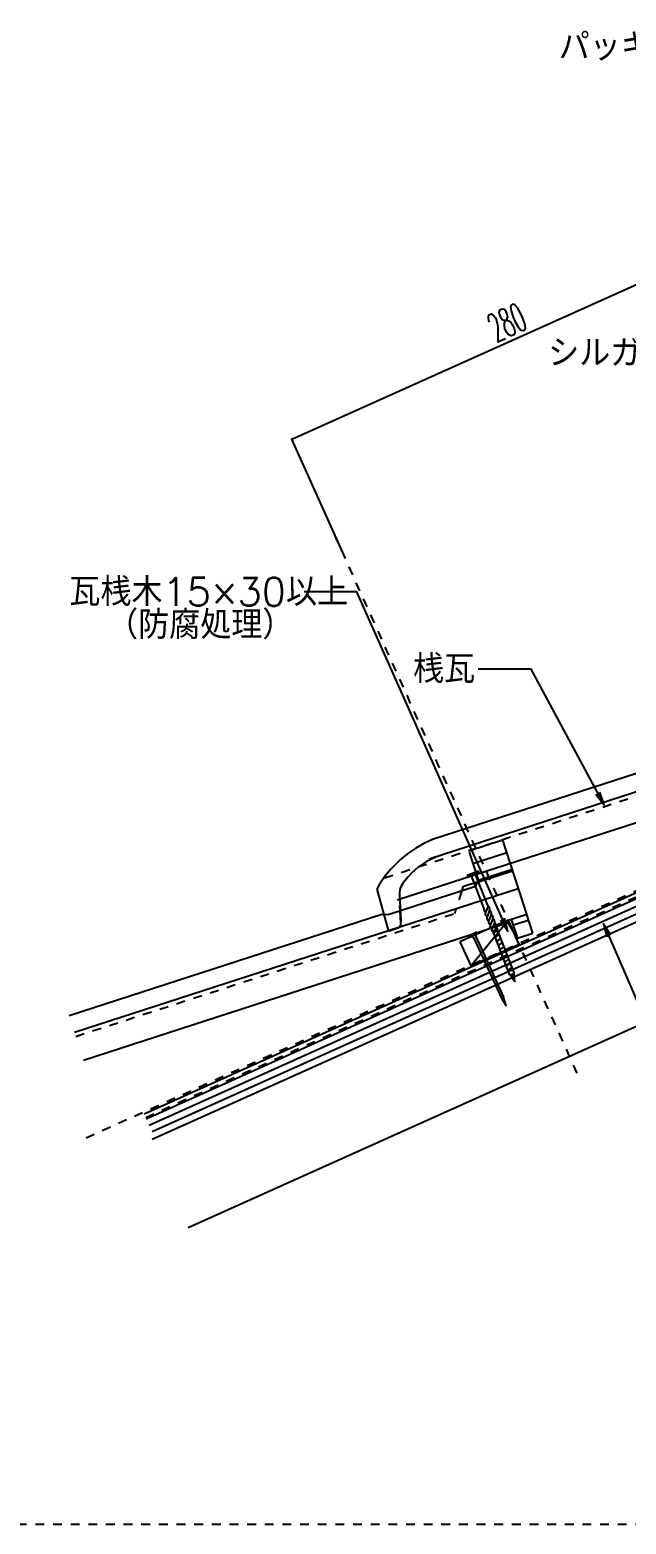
# Model space of a CAD drawing. Extents: x -1727 to 4652, y -2364 to 3340.
# Drawn here: x 80 to 418, y 0 to 847 of the extents above; entities that cross this region are included whole.
import ezdxf

# ---------------------------------------------------------------- set-up
doc = ezdxf.new("R2010")
doc.units = 0
doc.header["$LTSCALE"] = 5
doc.linetypes.add('DOT', pattern=[2, 1, -1])
for name, color, linetype in [('0-1', 7, 'CONTINUOUS'), ('0-2', 7, 'CONTINUOUS'), ('0-3', 7, 'CONTINUOUS'), ('0-4', 7, 'CONTINUOUS'), ('0-A', 7, 'CONTINUOUS'), ('0-F', 7, 'CONTINUOUS')]:
    doc.layers.add(name, color=color, linetype=linetype)
doc.styles.get("Standard").update_dxf_attribs({"font": 'txt.shx', "bigfont": 'extfont.shx'})

msp = doc.modelspace()

# ---------------------------------------------------------------- linework, layer by layer
at = {"layer": '0-1', "color": 7, "linetype": 'CONTINUOUS'}
for p, q in [((144.8049, 232.7497), (765.0378, 511.8512)), ((329.9282, 316.5638), (351.1106, 342.5698))]:
    msp.add_line(p, q, dxfattribs=at)
at = {"layer": '0-1', "color": 7, "linetype": 'DOT'}
msp.add_line((145.725, 230.7022), (765.3791, 509.5433), dxfattribs=at)
at = {"layer": '0-1', "color": 4, "linetype": 'CONTINUOUS'}
for p, q in [((334.2668, 370.3632), (327.9064, 367.9016)), ((327.9064, 367.9016), (328.1912, 367.1657)), ((328.1912, 367.1657), (334.5516, 369.6273)), ((330.3556, 367.6213), (329.6286, 367.722)), ((330.3556, 367.6213), (329.6286, 367.722)), ((332.6453, 368.5074), (330.3556, 367.6213)), ((337.3565, 349.5322), (330.3556, 367.6213)), ((332.6453, 368.5074), (333.1142, 369.071)), ((339.6458, 350.4193), (332.6453, 368.5074)), ((334.5516, 369.6273), (334.2668, 370.3632)), ((337.4006, 349.6032), (337.0891, 348.8584)), ((339.6458, 350.4193), (338.0044, 346.4934)), ((340.564, 348.0469), (338.9226, 344.1211)), ((340.564, 348.0469), (338.9226, 344.1211)), ((341.4821, 345.6745), (339.8407, 341.7488)), ((341.4821, 345.6745), (339.8407, 341.7488)), ((342.4003, 343.3022), (340.7589, 339.3763)), ((342.4003, 343.3022), (340.7589, 339.3763)), ((343.3184, 340.9298), (341.677, 337.004)), ((343.3184, 340.9298), (341.677, 337.004)), ((329.0442, 333.8897), (333.409, 335.8868)), ((329.0442, 333.8897), (331.4222, 332.7783)), ((331.4222, 332.7783), (347.2329, 298.2238)), ((332.6952, 333.3608), (333.409, 335.8868)), ((332.6952, 333.3608), (348.5059, 298.8063)), ((341.8762, 336.0419), (345.2653, 337.3536)), ((341.9199, 337.0693), (351.8859, 311.3186)), ((345.3082, 337.0798), (342.3158, 334.9328)), ((346.2144, 334.7385), (343.2219, 332.5915)), ((344.2366, 338.5575), (343.4375, 336.6462)), ((344.2366, 338.5575), (343.4375, 336.6462)), ((347.1206, 332.3971), (344.1281, 330.2501)), ((344.5198, 338.0755), (354.4859, 312.3249)), ((348.0267, 330.0558), (345.0342, 327.9088)), ((348.9329, 327.7144), (345.9404, 325.5675)), ((349.839, 325.373), (346.8465, 323.2261)), ((350.7452, 323.0318), (347.7527, 320.8847)), ((351.6513, 320.6904), (348.6588, 318.5434)), ((352.5575, 318.349), (349.565, 316.202)), ((353.4636, 316.0077), (350.4711, 313.8606)), ((354.9103, 307.5758), (352.1122, 311.4059)), ((353.5477, 311.0965), (354.9103, 307.5758)), ((354.9103, 307.5758), (354.4019, 312.292)), ((347.2329, 298.2238), (349.9498, 293.9683)), ((349.9498, 293.9683), (348.5059, 298.8063))]:
    msp.add_line(p, q, dxfattribs=at)
at = {"layer": '0-1', "color": 3, "linetype": 'CONTINUOUS'}
msp.add_lwpolyline([(323.7619, 330.2381), (329.9282, 316.5638), (357.2769, 328.8954), (351.1106, 342.5698), (323.7619, 330.2381)], close=True, dxfattribs=at)
at = {"layer": '0-1', "color": 4, "linetype": 'CONTINUOUS'}
for centre, radius, start, end in [((339.383, 348.9993), 2.2981, 183.5154, 239.817), ((338.9303, 348.7784), 1.79, 335.8763, 426.4387), ((339.8485, 346.4061), 1.79, 335.8763, 426.4387), ((340.2983, 346.6343), 2.2981, 183.5154, 239.817), ((341.2164, 344.262), 2.2981, 183.5154, 239.817), ((342.1346, 341.8897), 2.2981, 183.5154, 239.817), ((343.0528, 339.5173), 2.2981, 183.5154, 239.817), ((340.7666, 344.0338), 1.79, 335.8763, 426.4387), ((341.6847, 341.6614), 1.79, 335.8763, 426.4387), ((342.6029, 339.289), 1.79, 335.8763, 426.4387), ((343.9709, 337.1449), 2.2981, 183.5154, 207.9698), ((343.5211, 336.9167), 1.79, 14.0306, 66.4387), ((352.6979, 310.639), 0.9653, 28.3196, 127.3888), ((354.4842, 311.3303), 0.9653, 94.9262, 193.9954)]:
    msp.add_arc(centre, radius, start, end, dxfattribs=at)
at = {"layer": '0-2', "color": 2, "linetype": 'CONTINUOUS'}
for p, q in [((611.6893, 476.2623), (306.3345, 377.14)), ((534.4697, 461.7294), (308.2725, 388.3032)), ((288.1134, 353.9879), (605.9823, 457.0878)), ((347.9448, 387.9411), (328.7347, 381.7104)), ((347.9319, 387.9369), (361.5438, 346.0047)), ((328.9168, 381.1489), (334.3746, 364.3219)), ((350.2655, 380.7861), (331.0554, 374.5554)), ((353.727, 370.6207), (325.3783, 361.4182)), ((333.6229, 364.0781), (353.5847, 370.5526)), ((353.3785, 371.1884), (334.1684, 364.9576)), ((356.6872, 360.3333), (105.418, 278.7679)), ((276.7096, 360.2066), (283.1944, 336.1666)), ((332.5701, 361.634), (283.02, 345.5626)), ((289.4218, 357.26), (290.2181, 341.9725)), ((325.3783, 361.4182), (324.5571, 358.8015)), ((332.5701, 361.634), (333.6229, 364.0781)), ((290.2836, 340.9981), (289.7579, 350.9039)), ((279.4675, 345.8004), (102.3245, 288.2978)), ((110.4872, 263.1556), (350.9802, 341.1588)), ((283.02, 345.5626), (279.4675, 345.8004)), ((361.5975, 345.8395), (349.3313, 341.8577)), ((356.3196, 332.3584), (350.3546, 342.1899)), ((352.8637, 343.0044), (356.3196, 332.3584)), ((362.4986, 342.4309), (353.9506, 339.6561)), ((365.0533, 335.1936), (361.5975, 345.8395)), ((289.0378, 338.0925), (283.1944, 336.1666)), ((356.3196, 332.3584), (365.0533, 335.1936))]:
    msp.add_line(p, q, dxfattribs=at)
at = {"layer": '0-2', "color": 2, "linetype": 'DOT'}
for p, q in [((280.9945, 366.5619), (575.6277, 462.2038)), ((324.5571, 358.8015), (320.6256, 346.2748)), ((106.1088, 276.6398), (320.6256, 346.2748))]:
    msp.add_line(p, q, dxfattribs=at)
at = {"layer": '0-2', "color": 2, "linetype": 'CONTINUOUS'}
for centre, radius, start, end in [((332.1784, 329.6713), 63.3182, 112.1821, 151.1674), ((325.0065, 340.5833), 40.5271, 112.0714, 143.0198), ((300.8799, 356.9839), 11.4753, 135.9538, 177.6759), ((287.1424, 340.7888), 3.202, 298.1619, 360.3977)]:
    msp.add_arc(centre, radius, start, end, dxfattribs=at)
at = {"layer": '0-3', "color": 7, "linetype": 'CONTINUOUS'}
for p, q in [((228.5353, 615.2463), (483.8738, 730.1472)), ((257.4421, 551.008), (228.5353, 615.2463))]:
    msp.add_line(p, q, dxfattribs=at)
for points in [[(350.957, 336.2428), (265.4029, 528.7393), (235.4029, 528.7393)], [(405.4776, 407.9795), (364.1526, 484.9575), (334.1526, 484.9575)], [(400.8288, 413.9963), (405.4776, 407.9795), (403.0315, 415.1787)], [(346.7687, 342.5887), (350.957, 336.2428), (349.0532, 343.604)], [(405.0721, 340.42), (511.0222, 95.969), (541.0222, 95.969)], [(409.2016, 334.0356), (405.0721, 340.42), (406.9078, 333.0414)]]:
    msp.add_lwpolyline(points, dxfattribs=at)
at = {"layer": '0-3', "color": 7}
msp.add_point((228.5353, 615.2463), dxfattribs=at)
at = {"layer": '0-4', "color": 3, "linetype": 'CONTINUOUS'}
for p, q in [((146.0371, 229.9135), (760.7374, 506.5254)), ((147.6785, 226.2658), (762.3789, 502.8777)), ((149.32, 222.6181), (764.0203, 499.23)), ((149.4279, 218.2803), (765.6618, 495.5823)), ((169.7728, 168.2199), (765.6618, 436.3668))]:
    msp.add_line(p, q, dxfattribs=at)
at = {"layer": '0-A', "color": 7, "linetype": 'DOT'}
msp.add_line((-1726.8095, 0), (4652.0253, 0), dxfattribs=at)
at = {"layer": '0-F', "color": 1, "linetype": 'DOT'}
for p, q in [((910.115, 577.6081), (107.4535, 216.9335)), ((390.1918, 255.7503), (252.9225, 560.7972))]:
    msp.add_line(p, q, dxfattribs=at)

# ---------------------------------------------------------------- texts
at = {"layer": '0-3', "color": 7}
for s, p in [('パッキン付きステンレスビス', (379.6981, 829.9168)), ('瓦桟木15×30以上', (102.4029, 520.7393)), ('（防腐処理）', (123.7844, 502.0561)), ('桟瓦', (297.1526, 476.9575))]:
    msp.add_text(s, height=16, dxfattribs=at).set_placement(p)
at = {"layer": '0-3', "color": 7, "width": 0.5}
msp.add_text('280', height=16, rotation=24.2275, dxfattribs=at).set_placement((344.2356, 670.0522))
at = {"layer": '0-3', "color": 7}
msp.add_text('シルガード（なんばん）', height=16, rotation=359.9948, dxfattribs=at).set_placement((373.7443, 656.2021))

doc.saveas('drawing.dxf')
